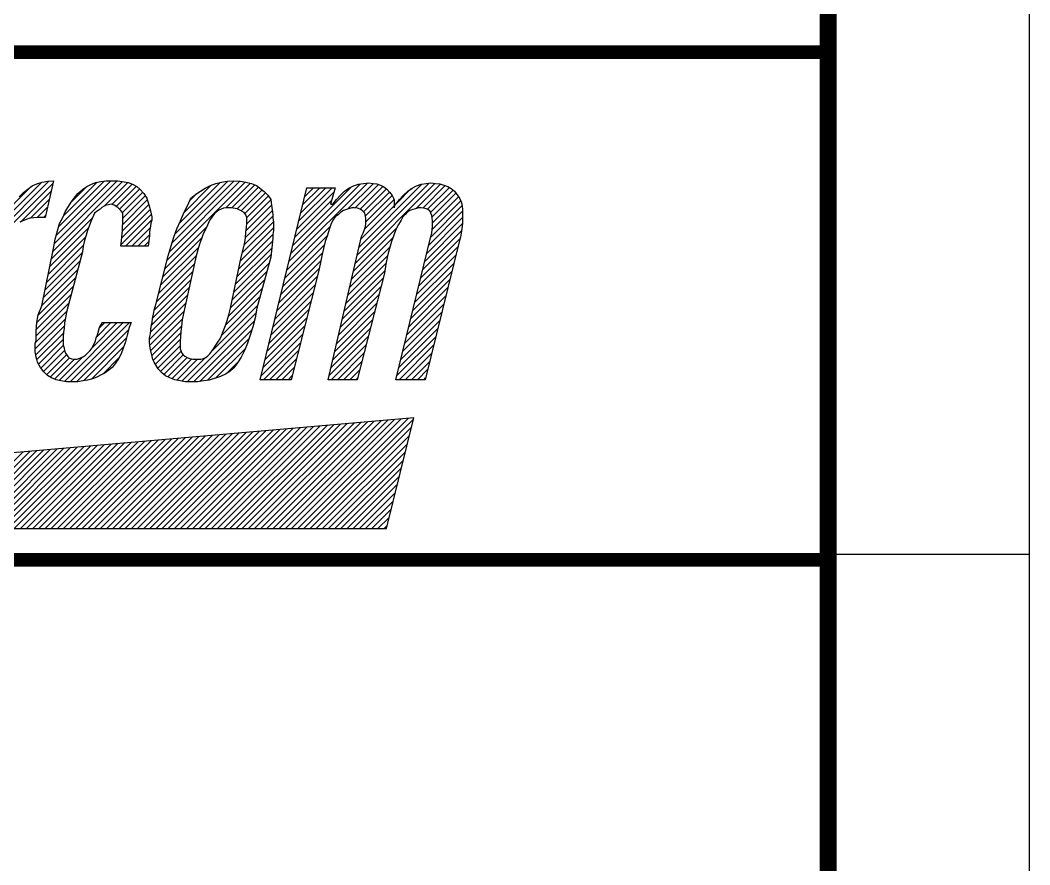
# Model space of a CAD drawing. Header units: millimetres. Extents: x 0 to 297, y 0 to 210.
# Drawn here: x 271.95 to 297, y 30.64 to 51.59 of the extents above; entities that cross this region are included whole.
import ezdxf

# ---------------------------------------------------------------- set-up
doc = ezdxf.new("R2010")
doc.units = ezdxf.units.MM
doc.header["$LTSCALE"] = 16.335
doc.layers.get('0').update_dxf_attribs({"linetype": 'CONTINUOUS'})

msp = doc.modelspace()

# ---------------------------------------------------------------- linework, layer by layer
at = {"color": 1, "linetype": 'CONTINUOUS'}
for p, q in [((297, 0.004), (297, 210.004)), ((292, 38.341), (297.004, 38.341))]:
    msp.add_line(p, q, dxfattribs=at)
at = {"color": 5, "linetype": 'CONTINUOUS'}
for p, q in [((272.777, 47.606), (272.571, 46.696)), ((272.636, 47.595), (272.777, 47.606)), ((272.8, 46.051), (274.354, 47.606)), ((272.844, 46.249), (274.202, 47.606)), ((273.946, 47.584), (274.075, 47.606)), ((274.075, 47.606), (274.368, 47.606)), ((274.368, 47.606), (274.627, 47.562)), ((275.721, 46.066), (277.26, 47.605)), ((277.084, 47.595), (277.247, 47.606)), ((277.247, 47.606), (277.409, 47.595)), ((270.671, 45.451), (272.763, 47.543)), ((270.721, 45.655), (272.663, 47.597)), ((270.771, 45.858), (272.482, 47.569)), ((270.822, 46.061), (272.212, 47.452)), ((272.03, 47.313), (272.138, 47.4)), ((272.138, 47.4), (272.246, 47.476)), ((272.246, 47.476), (272.365, 47.53)), ((272.365, 47.53), (272.495, 47.573)), ((272.495, 47.573), (272.636, 47.595)), ((272.763, 45.861), (274.487, 47.586)), ((272.903, 46.46), (274.043, 47.6)), ((273.017, 46.727), (273.858, 47.568)), ((273.206, 47.068), (273.604, 47.467)), ((273.383, 47.292), (273.491, 47.389)), ((273.491, 47.389), (273.599, 47.465)), ((273.599, 47.465), (273.718, 47.519)), ((273.718, 47.519), (273.826, 47.562)), ((273.826, 47.562), (273.946, 47.584)), ((274.033, 46.978), (274.619, 47.564)), ((274.224, 47.016), (274.729, 47.522)), ((274.33, 46.969), (274.832, 47.471)), ((274.413, 46.9), (274.916, 47.402)), ((274.627, 47.562), (274.736, 47.519)), ((274.736, 47.519), (274.844, 47.465)), ((274.844, 47.465), (274.93, 47.389)), ((274.93, 47.389), (275.017, 47.292)), ((275.596, 45.635), (277.536, 47.575)), ((275.654, 45.846), (277.403, 47.595)), ((275.794, 46.292), (277.098, 47.596)), ((275.9, 46.551), (276.916, 47.567)), ((276.014, 46.818), (276.69, 47.494)), ((276.305, 47.27), (276.543, 47.422)), ((276.543, 47.422), (276.673, 47.487)), ((276.673, 47.487), (276.803, 47.541)), ((276.803, 47.541), (276.944, 47.573)), ((276.944, 47.573), (277.084, 47.595)), ((277.048, 46.934), (277.661, 47.547)), ((277.199, 46.932), (277.771, 47.504)), ((277.333, 46.913), (277.864, 47.444)), ((277.409, 47.595), (277.55, 47.573)), ((277.433, 46.86), (277.95, 47.377)), ((277.55, 47.573), (277.69, 47.541)), ((277.69, 47.541), (277.809, 47.487)), ((277.809, 47.487), (278.004, 47.335)), ((277.907, 42.67), (279.065, 47.432)), ((278.619, 45.599), (280.569, 47.549)), ((278.668, 45.801), (280.395, 47.528)), ((278.717, 46.003), (280.163, 47.448)), ((278.865, 46.609), (279.688, 47.432)), ((278.914, 46.811), (279.535, 47.432)), ((278.963, 47.014), (279.382, 47.432)), ((279.012, 47.216), (279.229, 47.432)), ((279.061, 47.418), (279.076, 47.432)), ((279.065, 47.432), (279.769, 47.432)), ((279.769, 47.432), (279.649, 47.021)), ((279.996, 47.346), (280.104, 47.422)), ((280.072, 46.899), (280.714, 47.54)), ((280.104, 47.422), (280.223, 47.476)), ((280.223, 47.476), (280.342, 47.519)), ((280.259, 46.933), (280.841, 47.515)), ((280.266, 45.563), (282.245, 47.542)), ((280.312, 45.762), (282.098, 47.548)), ((280.342, 47.519), (280.472, 47.541)), ((280.358, 45.961), (281.919, 47.522)), ((280.382, 46.903), (280.947, 47.467)), ((280.468, 46.835), (281.038, 47.406)), ((280.472, 47.541), (280.602, 47.551)), ((280.602, 47.551), (280.71, 47.541)), ((280.71, 47.541), (280.797, 47.53)), ((280.797, 47.53), (280.894, 47.497)), ((280.894, 47.497), (280.97, 47.454)), ((280.97, 47.454), (281.046, 47.4)), ((281.046, 47.4), (281.111, 47.324)), ((281.294, 47.05), (281.647, 47.403)), ((281.565, 47.346), (281.673, 47.422)), ((281.673, 47.422), (281.782, 47.476)), ((281.772, 46.916), (282.381, 47.525)), ((281.782, 47.476), (281.901, 47.519)), ((281.901, 47.519), (282.02, 47.541)), ((281.938, 46.929), (282.496, 47.487)), ((282.02, 47.541), (282.139, 47.551)), ((282.059, 46.897), (282.601, 47.44)), ((282.133, 46.819), (282.69, 47.375)), ((282.139, 47.551), (282.258, 47.541)), ((282.258, 47.541), (282.366, 47.53)), ((282.366, 47.53), (282.561, 47.465)), ((282.561, 47.465), (282.648, 47.411)), ((282.648, 47.411), (282.723, 47.346)), ((271.922, 47.205), (272.03, 47.313)), ((271.954, 46.582), (272.718, 47.346)), ((272.201, 46.676), (272.673, 47.148)), ((273.21, 47.075), (273.285, 47.173)), ((273.285, 47.173), (273.383, 47.292)), ((274.486, 46.819), (274.989, 47.323)), ((274.492, 46.52), (275.102, 47.129)), ((274.498, 46.678), (275.054, 47.234)), ((275.017, 47.292), (275.093, 47.173)), ((275.093, 47.173), (275.104, 47.119)), ((275.104, 47.119), (275.169, 46.924)), ((276.132, 47.054), (276.186, 47.173)), ((276.161, 47.118), (276.328, 47.285)), ((276.186, 47.173), (276.305, 47.27)), ((277.522, 46.796), (278.033, 47.307)), ((277.57, 46.538), (278.167, 47.136)), ((277.571, 46.693), (278.106, 47.227)), ((278.004, 47.335), (278.091, 47.248)), ((278.091, 47.248), (278.167, 47.14)), ((278.167, 47.14), (278.178, 47.064)), ((278.767, 46.205), (279.677, 47.115)), ((278.816, 46.407), (279.739, 47.331)), ((279.704, 47.021), (279.801, 47.14)), ((279.801, 47.14), (279.898, 47.248)), ((279.898, 47.248), (279.996, 47.346)), ((280.497, 46.406), (281.23, 47.139)), ((280.517, 46.732), (281.11, 47.325)), ((280.526, 46.588), (281.176, 47.238)), ((281.111, 47.324), (281.176, 47.238)), ((281.176, 47.238), (281.23, 47.14)), ((281.23, 47.14), (281.23, 46.935)), ((281.273, 47.021), (281.36, 47.14)), ((281.36, 47.14), (281.457, 47.248)), ((281.457, 47.248), (281.565, 47.346)), ((282.167, 46.699), (282.762, 47.294)), ((282.172, 46.398), (282.884, 47.111)), ((282.182, 46.561), (282.828, 47.207)), ((282.723, 47.346), (282.853, 47.173)), ((282.853, 47.173), (282.896, 47.086)), ((272.371, 46.693), (272.628, 46.95)), ((273.069, 46.848), (273.145, 46.967)), ((273.145, 46.967), (273.21, 47.075)), ((273.881, 46.87), (273.794, 46.805)), ((273.935, 46.902), (273.881, 46.87)), ((273.978, 46.945), (273.935, 46.902)), ((274.032, 46.978), (273.978, 46.945)), ((274.086, 46.999), (274.032, 46.978)), ((274.14, 47.01), (274.086, 46.999)), ((274.205, 47.021), (274.14, 47.01)), ((274.281, 46.999), (274.205, 47.021)), ((274.368, 46.945), (274.281, 46.999)), ((274.443, 46.87), (274.368, 46.945)), ((274.498, 46.805), (274.443, 46.87)), ((274.471, 46.193), (275.173, 46.895)), ((274.487, 46.361), (275.139, 47.013)), ((275.169, 46.924), (275.179, 46.859)), ((275.179, 46.859), (275.201, 46.783)), ((275.991, 46.772), (276.132, 47.054)), ((276.879, 46.88), (276.77, 46.794)), ((276.933, 46.902), (276.879, 46.88)), ((276.998, 46.924), (276.933, 46.902)), ((277.052, 46.935), (276.998, 46.924)), ((277.182, 46.935), (277.052, 46.935)), ((277.333, 46.913), (277.182, 46.935)), ((277.398, 46.88), (277.333, 46.913)), ((277.506, 46.815), (277.398, 46.88)), ((277.54, 46.202), (278.207, 46.869)), ((277.553, 46.369), (278.188, 47.003)), ((278.178, 47.064), (278.188, 46.999)), ((278.188, 46.999), (278.221, 46.772)), ((279.649, 47.021), (279.704, 47.021)), ((279.974, 46.87), (279.909, 46.826)), ((280.05, 46.891), (279.974, 46.87)), ((280.18, 46.935), (280.05, 46.891)), ((280.245, 46.935), (280.18, 46.935)), ((280.321, 46.924), (280.245, 46.935)), ((280.385, 46.902), (280.321, 46.924)), ((280.44, 46.859), (280.385, 46.902)), ((280.404, 46.16), (281.23, 46.986)), ((280.505, 46.805), (280.44, 46.859)), ((281.23, 46.945), (281.251, 47.01)), ((281.25, 47.006), (281.257, 47.013)), ((281.251, 47.01), (281.273, 47.021)), ((281.619, 46.87), (281.554, 46.826)), ((281.695, 46.891), (281.619, 46.87)), ((281.76, 46.913), (281.695, 46.891)), ((281.836, 46.935), (281.76, 46.913)), ((281.901, 46.935), (281.836, 46.935)), ((281.976, 46.924), (281.901, 46.935)), ((282.052, 46.902), (281.976, 46.924)), ((282.117, 46.859), (282.052, 46.902)), ((282.139, 46.805), (282.117, 46.859)), ((282.136, 46.21), (282.915, 46.988)), ((282.896, 47.086), (282.907, 47.032)), ((282.907, 47.032), (282.929, 46.902)), ((282.929, 46.902), (282.929, 46.545)), ((272.095, 46.642), (271.943, 46.577)), ((272.192, 46.675), (272.095, 46.642)), ((272.29, 46.686), (272.192, 46.675)), ((272.409, 46.696), (272.29, 46.686)), ((272.571, 46.696), (272.409, 46.696)), ((272.528, 46.696), (272.584, 46.753)), ((272.724, 45.669), (273.742, 46.687)), ((272.928, 46.545), (273.004, 46.696)), ((273.004, 46.696), (273.069, 46.848)), ((273.707, 46.61), (273.621, 46.372)), ((273.794, 46.805), (273.707, 46.61)), ((274.449, 46.017), (275.203, 46.771)), ((274.498, 46.567), (274.498, 46.805)), ((274.566, 45.982), (275.21, 46.626)), ((275.212, 46.631), (275.19, 46.556)), ((275.201, 46.783), (275.212, 46.707)), ((275.212, 46.707), (275.212, 46.631)), ((275.84, 46.415), (275.926, 46.61)), ((275.926, 46.61), (275.991, 46.772)), ((276.662, 46.642), (276.619, 46.567)), ((276.77, 46.794), (276.662, 46.642)), ((277.55, 46.761), (277.506, 46.815)), ((277.514, 46.023), (278.221, 46.73)), ((277.571, 46.696), (277.55, 46.761)), ((277.571, 46.556), (277.571, 46.696)), ((278.221, 46.772), (278.221, 46.686)), ((278.221, 46.686), (278.232, 46.577)), ((279.704, 46.631), (279.66, 46.523)), ((279.769, 46.707), (279.704, 46.631)), ((279.844, 46.772), (279.769, 46.707)), ((279.909, 46.826), (279.844, 46.772)), ((280.526, 46.675), (280.505, 46.805)), ((280.526, 46.545), (280.526, 46.675)), ((281.403, 46.631), (281.338, 46.523)), ((281.446, 46.707), (281.403, 46.631)), ((281.5, 46.772), (281.446, 46.707)), ((281.554, 46.826), (281.5, 46.772)), ((282.038, 45.805), (282.929, 46.696)), ((282.087, 46.007), (282.929, 46.849)), ((282.16, 46.74), (282.139, 46.805)), ((282.182, 46.61), (282.16, 46.74)), ((282.182, 46.469), (282.182, 46.61)), ((272.684, 45.477), (273.644, 46.437)), ((272.82, 46.155), (272.874, 46.361)), ((272.874, 46.361), (272.928, 46.545)), ((273.621, 46.372), (273.588, 46.253)), ((274.465, 46.123), (274.487, 46.361)), ((274.487, 46.469), (274.498, 46.567)), ((274.487, 46.361), (274.487, 46.469)), ((274.719, 45.982), (275.174, 46.437)), ((275.169, 46.393), (275.158, 46.318)), ((275.179, 46.48), (275.169, 46.393)), ((275.19, 46.556), (275.179, 46.48)), ((275.544, 45.43), (276.579, 46.465)), ((275.764, 46.209), (275.84, 46.415)), ((276.586, 46.48), (276.489, 46.285)), ((276.619, 46.567), (276.586, 46.48)), ((277.411, 45.614), (278.232, 46.435)), ((277.458, 45.814), (278.231, 46.587)), ((277.55, 46.328), (277.561, 46.447)), ((277.561, 46.447), (277.571, 46.556)), ((278.232, 46.372), (278.221, 46.274)), ((278.232, 46.577), (278.232, 46.372)), ((278.57, 45.397), (279.642, 46.469)), ((279.617, 46.393), (279.574, 46.253)), ((279.66, 46.523), (279.617, 46.393)), ((280.219, 45.364), (281.297, 46.441)), ((280.461, 46.307), (280.494, 46.393)), ((280.494, 46.393), (280.515, 46.469)), ((280.515, 46.469), (280.526, 46.545)), ((281.273, 46.393), (281.219, 46.253)), ((281.338, 46.523), (281.273, 46.393)), ((281.939, 45.4), (282.904, 46.365)), ((281.988, 45.603), (282.929, 46.543)), ((282.16, 46.307), (282.171, 46.393)), ((282.171, 46.393), (282.182, 46.469)), ((282.918, 46.48), (282.896, 46.307)), ((282.929, 46.545), (282.918, 46.48)), ((272.645, 45.284), (273.576, 46.215)), ((272.777, 45.928), (272.82, 46.155)), ((273.545, 46.123), (273.513, 45.982)), ((273.588, 46.253), (273.545, 46.123)), ((274.443, 45.982), (274.465, 46.123)), ((274.872, 45.982), (275.158, 46.267)), ((275.158, 46.242), (275.125, 45.982)), ((275.158, 46.318), (275.158, 46.242)), ((275.492, 45.225), (276.453, 46.186)), ((275.699, 45.993), (275.764, 46.209)), ((276.446, 46.166), (276.402, 46.036)), ((276.489, 46.285), (276.446, 46.166)), ((277.332, 45.229), (278.211, 46.108)), ((277.371, 45.422), (278.221, 46.271)), ((277.517, 46.036), (277.539, 46.188)), ((277.539, 46.188), (277.55, 46.328)), ((278.221, 46.188), (278.21, 46.101)), ((278.221, 46.274), (278.221, 46.188)), ((278.521, 45.195), (279.571, 46.245)), ((279.574, 46.253), (279.52, 46.101)), ((279.595, 42.67), (280.418, 46.22)), ((280.173, 45.164), (281.195, 46.186)), ((280.418, 46.22), (280.461, 46.307)), ((281.219, 46.253), (281.165, 46.101)), ((281.273, 42.67), (282.139, 46.22)), ((281.89, 45.198), (282.866, 46.175)), ((282.853, 46.123), (281.998, 42.67)), ((282.139, 46.22), (282.16, 46.307)), ((282.875, 46.209), (282.853, 46.123)), ((282.896, 46.307), (282.875, 46.209)), ((272.484, 44.499), (272.777, 45.928)), ((272.606, 45.092), (273.518, 46.004)), ((273.513, 45.982), (273.491, 45.841)), ((275.125, 45.982), (274.443, 45.982)), ((275.025, 45.982), (275.14, 46.096)), ((275.441, 45.021), (276.379, 45.959)), ((275.623, 45.744), (275.699, 45.993)), ((276.359, 45.896), (276.316, 45.744)), ((276.402, 46.036), (276.359, 45.896)), ((277.292, 45.037), (278.192, 45.936)), ((277.431, 45.712), (277.517, 46.036)), ((278.21, 46.101), (278.167, 45.712)), ((278.472, 44.992), (279.499, 46.02)), ((279.476, 45.928), (279.433, 45.744)), ((279.52, 46.101), (279.476, 45.928)), ((280.127, 44.965), (281.12, 45.958)), ((281.111, 45.928), (281.067, 45.744)), ((281.165, 46.101), (281.111, 45.928)), ((281.84, 44.996), (282.816, 45.971)), ((272.527, 44.707), (273.431, 45.611)), ((272.566, 44.9), (273.485, 45.818)), ((273.491, 45.841), (273.101, 44.348)), ((275.309, 44.499), (275.623, 45.744)), ((275.389, 44.816), (276.316, 45.743)), ((276.316, 45.744), (276.045, 44.499)), ((277.171, 44.445), (277.431, 45.712)), ((277.253, 44.844), (278.172, 45.764)), ((278.167, 45.712), (277.82, 44.445)), ((278.373, 44.588), (279.407, 45.622)), ((278.423, 44.79), (279.451, 45.818)), ((279.433, 45.744), (279.39, 45.538)), ((280.081, 44.766), (281.07, 45.755)), ((281.067, 45.744), (281.024, 45.538)), ((281.791, 44.794), (282.765, 45.768)), ((272.488, 44.515), (273.377, 45.404)), ((275.28, 44.401), (276.231, 45.352)), ((275.338, 44.612), (276.273, 45.547)), ((277.174, 44.459), (278.069, 45.355)), ((277.213, 44.652), (278.127, 45.565)), ((278.324, 44.386), (279.369, 45.431)), ((279.39, 45.538), (279.346, 45.311)), ((279.989, 44.368), (281.002, 45.381)), ((280.035, 44.567), (281.029, 45.561)), ((281.024, 45.538), (280.992, 45.311)), ((281.692, 44.389), (282.665, 45.361)), ((281.742, 44.591), (282.715, 45.565)), ((272.395, 44.269), (273.323, 45.197)), ((275.238, 44.206), (276.188, 45.156)), ((277.118, 44.25), (278.011, 45.144)), ((278.275, 44.184), (279.327, 45.236)), ((279.346, 45.311), (278.675, 42.67)), ((279.943, 44.169), (280.959, 45.186)), ((280.992, 45.311), (280.31, 42.67)), ((281.643, 44.187), (282.614, 45.158)), ((272.365, 44.087), (273.269, 44.991)), ((275.206, 44.021), (276.146, 44.961)), ((277.045, 44.025), (277.954, 44.934)), ((278.226, 43.982), (279.275, 45.031)), ((279.897, 43.97), (280.906, 44.979)), ((281.594, 43.984), (282.564, 44.955)), ((272.348, 43.917), (273.215, 44.784)), ((275.184, 43.846), (276.103, 44.765)), ((276.951, 43.778), (277.896, 44.723)), ((278.128, 43.578), (279.171, 44.621)), ((278.177, 43.78), (279.223, 44.826)), ((279.85, 43.771), (280.853, 44.773)), ((281.544, 43.782), (282.514, 44.751)), ((272.329, 43.591), (273.107, 44.37)), ((272.344, 43.759), (273.161, 44.577)), ((272.398, 44.283), (272.484, 44.499)), ((273.101, 44.348), (273.069, 44.207)), ((275.158, 43.667), (276.061, 44.57)), ((275.168, 43.524), (276.015, 44.372)), ((275.255, 44.294), (275.277, 44.391)), ((275.277, 44.391), (275.309, 44.499)), ((276.045, 44.499), (276.002, 44.315)), ((276.717, 43.391), (277.839, 44.513)), ((277.128, 44.283), (277.171, 44.445)), ((277.82, 44.445), (277.777, 44.207)), ((278.078, 43.376), (279.119, 44.416)), ((279.758, 43.373), (280.746, 44.361)), ((279.804, 43.572), (280.799, 44.567)), ((281.495, 43.58), (282.463, 44.548)), ((272.322, 43.432), (273.063, 44.173)), ((272.365, 44.088), (272.376, 44.185)), ((272.376, 44.185), (272.398, 44.283)), ((273.069, 44.207), (273.047, 44.077)), ((275.186, 43.39), (275.975, 44.178)), ((275.223, 44.088), (275.234, 44.185)), ((275.234, 44.185), (275.255, 44.294)), ((275.97, 44.153), (275.948, 44.001)), ((276.002, 44.315), (275.97, 44.153)), ((276.095, 42.616), (277.797, 44.318)), ((276.248, 42.616), (277.758, 44.125)), ((277.041, 44.012), (277.084, 44.142)), ((277.084, 44.142), (277.128, 44.283)), ((277.777, 44.207), (277.723, 43.98)), ((278.029, 43.173), (279.067, 44.211)), ((279.712, 43.174), (280.693, 44.155)), ((281.396, 43.175), (282.363, 44.142)), ((281.445, 43.377), (282.413, 44.345)), ((272.334, 43.291), (273.041, 43.997)), ((272.344, 43.872), (272.365, 44.088)), ((272.344, 43.644), (272.344, 43.872)), ((273.036, 43.947), (273.026, 43.839)), ((273.047, 44.077), (273.036, 43.947)), ((273.045, 42.625), (274.508, 44.088)), ((273.189, 42.616), (274.661, 44.088)), ((273.342, 42.616), (274.636, 43.91)), ((273.731, 43.464), (274.355, 44.088)), ((273.848, 43.734), (274.202, 44.088)), ((273.87, 43.785), (273.891, 43.872)), ((273.891, 43.872), (273.913, 43.969)), ((273.908, 43.947), (274.049, 44.088)), ((273.913, 43.969), (273.989, 44.088)), ((273.989, 44.088), (274.703, 44.088)), ((274.649, 43.969), (274.606, 43.774)), ((274.703, 44.088), (274.649, 43.969)), ((275.179, 43.807), (275.201, 44.001)), ((275.201, 44.001), (275.223, 44.088)), ((275.217, 43.267), (275.948, 43.998)), ((275.937, 43.861), (275.926, 43.731)), ((275.948, 44.001), (275.937, 43.861)), ((276.41, 42.625), (277.704, 43.918)), ((276.954, 43.785), (276.998, 43.893)), ((276.998, 43.893), (277.041, 44.012)), ((277.723, 43.98), (277.658, 43.774)), ((277.98, 42.971), (279.015, 44.006)), ((279.666, 42.974), (280.64, 43.948)), ((281.347, 42.973), (282.312, 43.938)), ((272.322, 43.568), (272.344, 43.644)), ((272.365, 43.169), (273.024, 43.828)), ((272.404, 43.055), (273.015, 43.666)), ((273.026, 43.839), (273.015, 43.742)), ((273.015, 43.742), (273.015, 43.525)), ((273.52, 42.641), (274.589, 43.71)), ((273.783, 43.558), (273.816, 43.633)), ((273.816, 43.633), (273.837, 43.709)), ((273.837, 43.709), (273.87, 43.785)), ((274.562, 43.612), (274.508, 43.449)), ((274.606, 43.774), (274.562, 43.612)), ((275.158, 43.709), (275.179, 43.807)), ((275.158, 43.612), (275.158, 43.709)), ((275.169, 43.514), (275.158, 43.612)), ((275.253, 43.151), (275.935, 43.832)), ((275.307, 43.052), (275.92, 43.664)), ((275.926, 43.731), (275.915, 43.623)), ((275.915, 43.623), (275.915, 43.439)), ((276.59, 42.651), (277.631, 43.693)), ((276.803, 43.525), (276.857, 43.601)), ((276.857, 43.601), (276.911, 43.688)), ((276.911, 43.688), (276.954, 43.785)), ((277.658, 43.774), (277.593, 43.579)), ((277.931, 42.769), (278.963, 43.801)), ((277.985, 42.67), (278.911, 43.596)), ((279.62, 42.775), (280.586, 43.742)), ((281.297, 42.771), (282.262, 43.735)), ((272.322, 43.363), (272.322, 43.568)), ((272.344, 43.233), (272.322, 43.363)), ((272.462, 42.96), (273.018, 43.516)), ((272.53, 42.875), (273.048, 43.393)), ((273.015, 43.525), (273.036, 43.46)), ((273.036, 43.46), (273.047, 43.395)), ((273.047, 43.395), (273.069, 43.33)), ((273.567, 43.276), (273.675, 43.384)), ((273.675, 43.384), (273.718, 43.439)), ((273.717, 42.686), (274.522, 43.49)), ((273.718, 43.439), (273.751, 43.504)), ((273.751, 43.504), (273.783, 43.558)), ((274.508, 43.449), (274.454, 43.309)), ((275.179, 43.417), (275.169, 43.514)), ((275.223, 43.244), (275.179, 43.417)), ((275.365, 42.956), (275.915, 43.507)), ((275.434, 42.873), (275.94, 43.378)), ((275.915, 43.439), (275.959, 43.33)), ((276.651, 43.309), (276.706, 43.374)), ((276.706, 43.374), (276.749, 43.439)), ((276.749, 43.439), (276.803, 43.525)), ((276.799, 42.708), (277.539, 43.448)), ((277.517, 43.395), (277.431, 43.233)), ((277.593, 43.579), (277.517, 43.395)), ((278.138, 42.67), (278.858, 43.391)), ((279.667, 42.67), (280.533, 43.536)), ((281.35, 42.67), (282.211, 43.532)), ((272.365, 43.168), (272.344, 43.233)), ((272.376, 43.103), (272.365, 43.168)), ((272.452, 42.973), (272.376, 43.103)), ((272.606, 42.798), (273.099, 43.291)), ((272.694, 42.733), (273.171, 43.21)), ((272.799, 42.685), (273.293, 43.179)), ((272.917, 42.65), (273.502, 43.235)), ((273.069, 43.33), (273.134, 43.244)), ((273.134, 43.244), (273.166, 43.211)), ((273.166, 43.211), (273.22, 43.19)), ((273.22, 43.19), (273.285, 43.179)), ((273.285, 43.179), (273.361, 43.179)), ((273.361, 43.179), (273.469, 43.222)), ((273.469, 43.222), (273.523, 43.244)), ((273.523, 43.244), (273.567, 43.276)), ((273.996, 42.811), (274.407, 43.222)), ((274.389, 43.19), (274.314, 43.081)), ((274.454, 43.309), (274.389, 43.19)), ((275.244, 43.168), (275.223, 43.244)), ((275.277, 43.103), (275.244, 43.168)), ((275.374, 42.941), (275.277, 43.103)), ((275.515, 42.801), (275.997, 43.283)), ((275.609, 42.742), (276.089, 43.222)), ((275.716, 42.695), (276.206, 43.186)), ((275.832, 42.659), (276.352, 43.179)), ((275.957, 42.631), (276.545, 43.218)), ((275.959, 43.33), (275.991, 43.287)), ((275.991, 43.287), (276.034, 43.255)), ((276.034, 43.255), (276.089, 43.222)), ((276.089, 43.222), (276.154, 43.2)), ((276.154, 43.2), (276.229, 43.179)), ((276.229, 43.179), (276.435, 43.179)), ((276.435, 43.179), (276.5, 43.2)), ((276.5, 43.2), (276.554, 43.222)), ((276.554, 43.222), (276.608, 43.265)), ((276.608, 43.265), (276.651, 43.309)), ((277.076, 42.832), (277.357, 43.113)), ((277.431, 43.233), (277.344, 43.092)), ((278.291, 42.67), (278.806, 43.186)), ((279.82, 42.67), (280.48, 43.33)), ((279.973, 42.67), (280.427, 43.124)), ((281.503, 42.67), (282.161, 43.328)), ((281.656, 42.67), (282.111, 43.125)), ((272.539, 42.865), (272.452, 42.973)), ((272.625, 42.778), (272.539, 42.865)), ((274.151, 42.908), (274.054, 42.843)), ((274.238, 42.984), (274.151, 42.908)), ((274.314, 43.081), (274.238, 42.984)), ((275.461, 42.843), (275.374, 42.941)), ((277.149, 42.876), (277.041, 42.811)), ((277.247, 42.962), (277.149, 42.876)), ((277.344, 43.092), (277.247, 42.962)), ((278.444, 42.67), (278.754, 42.981)), ((280.126, 42.67), (280.374, 42.917)), ((281.809, 42.67), (282.06, 42.922)), ((272.723, 42.713), (272.625, 42.778)), ((272.842, 42.67), (272.723, 42.713)), ((272.961, 42.638), (272.842, 42.67)), ((273.101, 42.616), (272.961, 42.638)), ((273.383, 42.616), (273.101, 42.616)), ((273.502, 42.638), (273.383, 42.616)), ((273.621, 42.659), (273.502, 42.638)), ((273.74, 42.692), (273.621, 42.659)), ((273.848, 42.735), (273.74, 42.692)), ((273.956, 42.789), (273.848, 42.735)), ((274.054, 42.843), (273.956, 42.789)), ((275.558, 42.768), (275.461, 42.843)), ((275.666, 42.713), (275.558, 42.768)), ((275.786, 42.67), (275.666, 42.713)), ((275.915, 42.638), (275.786, 42.67)), ((276.045, 42.616), (275.915, 42.638)), ((276.348, 42.616), (276.045, 42.616)), ((276.5, 42.638), (276.348, 42.616)), ((276.641, 42.659), (276.5, 42.638)), ((276.922, 42.746), (276.641, 42.659)), ((277.041, 42.811), (276.922, 42.746)), ((278.675, 42.67), (277.907, 42.67)), ((278.597, 42.67), (278.702, 42.776)), ((280.31, 42.67), (279.595, 42.67)), ((280.279, 42.67), (280.32, 42.711)), ((281.998, 42.67), (281.273, 42.67)), ((281.962, 42.67), (282.01, 42.718)), ((281.717, 41.724), (250.08, 38.975)), ((277.614, 38.975), (280.234, 41.595)), ((277.767, 38.975), (280.402, 41.61)), ((277.92, 38.975), (280.569, 41.624)), ((278.073, 38.975), (280.737, 41.639)), ((278.226, 38.975), (280.904, 41.653)), ((278.379, 38.975), (281.072, 41.668)), ((278.532, 38.975), (281.239, 41.682)), ((278.685, 38.975), (281.407, 41.697)), ((278.837, 38.975), (281.574, 41.711)), ((278.99, 38.975), (281.709, 41.693)), ((281.035, 38.975), (281.717, 41.724)), ((275.013, 38.975), (277.386, 41.348)), ((275.166, 38.975), (277.554, 41.362)), ((275.319, 38.975), (277.721, 41.377)), ((275.472, 38.975), (277.889, 41.391)), ((275.625, 38.975), (278.056, 41.406)), ((275.778, 38.975), (278.224, 41.42)), ((275.931, 38.975), (278.391, 41.435)), ((276.084, 38.975), (278.559, 41.449)), ((276.237, 38.975), (278.726, 41.464)), ((276.39, 38.975), (278.894, 41.479)), ((276.543, 38.975), (279.061, 41.493)), ((276.696, 38.975), (279.229, 41.508)), ((276.849, 38.975), (279.396, 41.522)), ((277.002, 38.975), (279.564, 41.537)), ((277.155, 38.975), (279.731, 41.551)), ((277.308, 38.975), (279.899, 41.566)), ((277.461, 38.975), (280.067, 41.58)), ((279.143, 38.975), (281.659, 41.49)), ((272.413, 38.975), (274.538, 41.1)), ((272.566, 38.975), (274.706, 41.115)), ((272.719, 38.975), (274.873, 41.129)), ((272.872, 38.975), (275.041, 41.144)), ((273.025, 38.975), (275.209, 41.158)), ((273.178, 38.975), (275.376, 41.173)), ((273.331, 38.975), (275.544, 41.187)), ((273.484, 38.975), (275.711, 41.202)), ((273.637, 38.975), (275.879, 41.217)), ((273.79, 38.975), (276.046, 41.231)), ((273.943, 38.975), (276.214, 41.246)), ((274.096, 38.975), (276.381, 41.26)), ((274.249, 38.975), (276.549, 41.275)), ((274.402, 38.975), (276.716, 41.289)), ((274.555, 38.975), (276.884, 41.304)), ((274.707, 38.975), (277.051, 41.318)), ((274.86, 38.975), (277.219, 41.333)), ((279.296, 38.975), (281.608, 41.287)), ((270.119, 38.975), (272.026, 40.882)), ((270.272, 38.975), (272.193, 40.896)), ((270.425, 38.975), (272.361, 40.911)), ((270.578, 38.975), (272.528, 40.925)), ((270.73, 38.975), (272.696, 40.94)), ((270.883, 38.975), (272.863, 40.954)), ((271.036, 38.975), (273.031, 40.969)), ((271.189, 38.975), (273.198, 40.984)), ((271.342, 38.975), (273.366, 40.998)), ((271.495, 38.975), (273.533, 41.013)), ((271.648, 38.975), (273.701, 41.027)), ((271.801, 38.975), (273.868, 41.042)), ((271.954, 38.975), (274.036, 41.056)), ((272.107, 38.975), (274.203, 41.071)), ((272.26, 38.975), (274.371, 41.085)), ((279.449, 38.975), (281.558, 41.083)), ((279.602, 38.975), (281.507, 40.88)), ((279.755, 38.975), (281.457, 40.676)), ((279.908, 38.975), (281.406, 40.473)), ((280.061, 38.975), (281.356, 40.27)), ((280.214, 38.975), (281.306, 40.066)), ((280.367, 38.975), (281.255, 39.863)), ((280.52, 38.975), (281.205, 39.659)), ((280.673, 38.975), (281.154, 39.456)), ((280.826, 38.975), (281.104, 39.252)), ((250.08, 38.975), (281.035, 38.975)), ((280.979, 38.975), (281.053, 39.049))]:
    msp.add_line(p, q, dxfattribs=at)
at = {"color": 2, "linetype": 'CONTINUOUS'}
for p, q in [((214.563, 38.227), (292.02, 38.227)), ((292.02, 38.227), (292.02, 5.029))]:
    msp.add_line(p, q, dxfattribs=at)
at = {"color": 1, "linetype": 'CONTINUOUS'}
msp.add_lwpolyline([(292, 205, 0.424, 0.424, 0), (292, 5.004, 0.424, 0.424, 0)], format="xyseb", dxfattribs=at)
at = {"color": 5, "linetype": 'CONTINUOUS'}
for points in [[(292, 50.798, 0.337, 0.337, 0), (106.998, 50.798, 0.337, 0.337, 0)], [(291.995, 38.202, 0.337, 0.337, 0), (214.544, 38.202, 0.337, 0.337, 0)]]:
    msp.add_lwpolyline(points, format="xyseb", dxfattribs=at)

doc.saveas('drawing.dxf')
